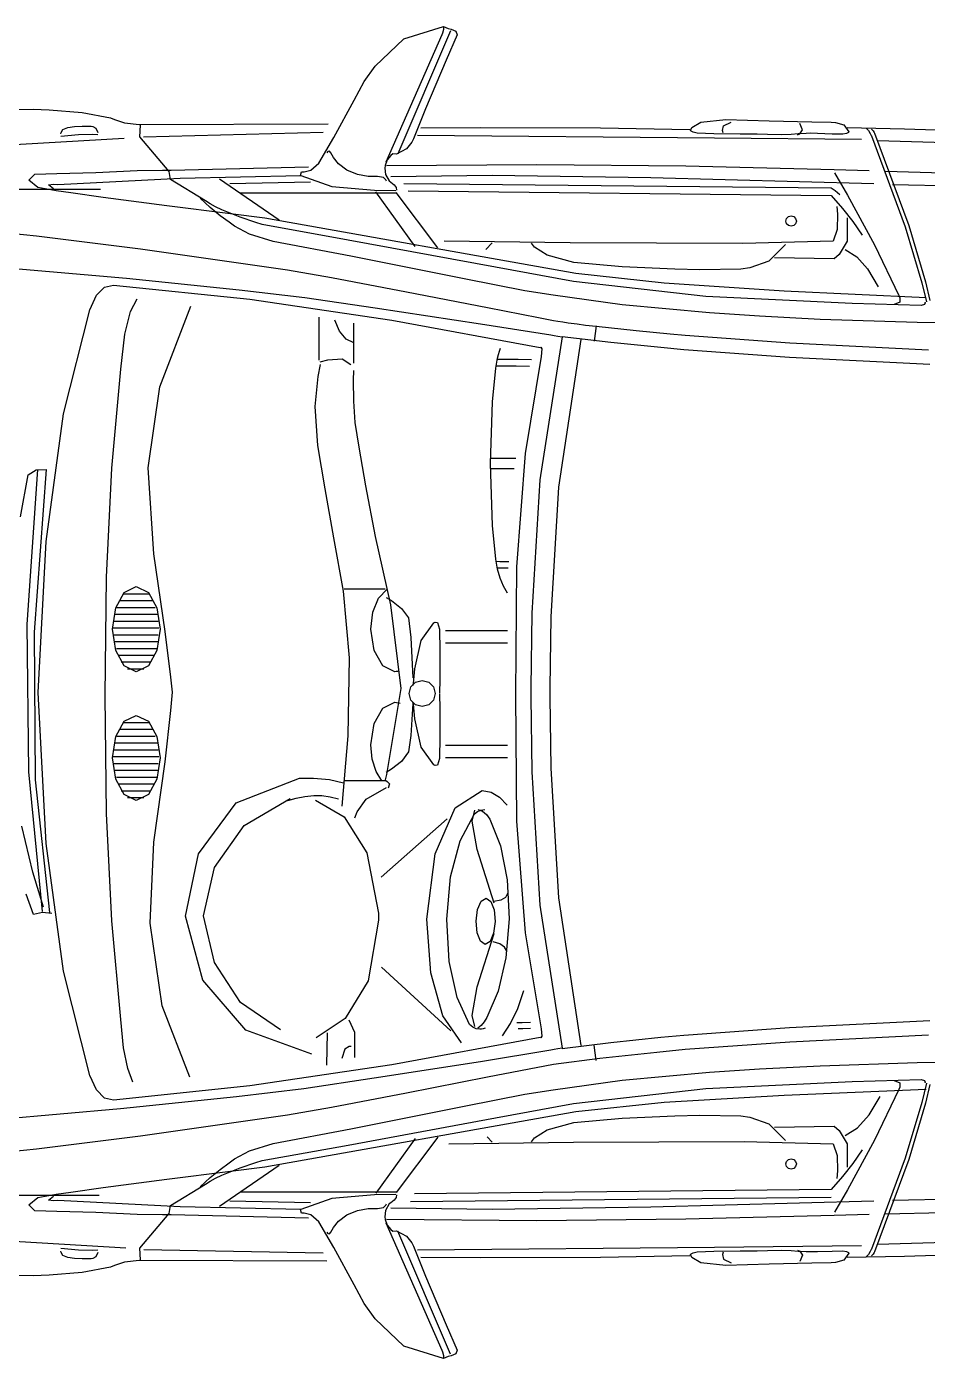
# Model space of a CAD drawing. Extents: x -577 to 2995, y -976 to 954.
# Drawn here: x 220 to 1526, y -976 to 954 of the extents above; entities that cross this region are included whole.
import ezdxf

# ---------------------------------------------------------------- set-up
doc = ezdxf.new("R2010")
doc.units = 0
doc.header["$LTSCALE"] = 5
doc.header["$MEASUREMENT"] = 0
doc.layers.add('000_FREI-LASSEN', color=7, linetype='CONTINUOUS')
doc.layers.add('001_HILFSLINIEN', color=7, linetype='CONTINUOUS')

# ---------------------------------------------------------------- blocks, each defined once
blk = doc.blocks.new('MB_A-KLASSE_G_1')
at = {"layer": '001_HILFSLINIEN', "color": 7, "linetype": 'Continuous'}
for p, q in [((834.9, 948), (758.5, 769.8)), ((767, 936.4), (824.4, 954.2)), ((824.6, 950), (823.1, 944.7)), ((824.4, 954.2), (831.4, 951.3)), ((824.4, 954.2), (824.6, 950)), ((831.4, 951.3), (835.5, 950.4)), ((835.5, 950.4), (842.4, 947.6)), ((842.4, 947.6), (844.4, 942.4)), ((725.5, 896.8), (767, 936.4)), ((822.1, 942.1), (741.2, 757.6)), ((823.1, 944.7), (822.1, 942.1)), ((844.4, 942.4), (828.6, 905.5)), ((709.6, 874.8), (725.5, 896.8)), ((828.6, 905.5), (798.7, 835.1)), ((695, 847.4), (709.6, 874.8)), ((-5.1, 833.4), (229.8, 834.4)), ((229.8, 834.4), (252.9, 833.5)), ((252.9, 833.5), (301, 829.9)), ((665.7, 793.6), (695, 847.4)), ((798.7, 835.1), (781, 791.4)), ((301, 829.9), (342, 822.1)), ((342, 822.1), (347.6, 819.4)), ((347.6, 819.4), (362.3, 814.6)), ((362.3, 814.6), (383.4, 812.3)), ((383.4, 812.3), (657.5, 813.4)), ((384.3, 794.2), (385.3, 811.1)), ((1184.3, 808.1), (1197.4, 815.9)), ((1197.4, 815.9), (1233.8, 819.3)), ((1230.3, 810.2), (1241.3, 815.5)), ((1233.8, 819.3), (1296.4, 817.8)), ((1296.4, 817.8), (1358.4, 816.2)), ((1344.7, 804.4), (1341.1, 813.6)), ((1358.4, 816.2), (1386.4, 815.5)), ((1386.4, 815.5), (1392.7, 815)), ((1392.7, 815), (1404.7, 811.6)), ((1404.7, 811.6), (1412.2, 801.6)), ((95.4, 777), (361.8, 792.4)), ((270, 798.6), (270.4, 800.8)), ((295.7, 797.5), (270, 795)), ((270.4, 800.8), (273, 805.1)), ((273, 805.1), (280.1, 808.1)), ((280.1, 808.1), (290, 809.3)), ((290, 809.3), (300.7, 810.1)), ((315.5, 797.6), (295.7, 797.5)), ((300.7, 810.1), (313.8, 809.9)), ((313.8, 809.9), (316.2, 809.5)), ((323.4, 797.2), (315.5, 797.6)), ((316.2, 809.5), (320.7, 807.2)), ((320.7, 807.2), (323.4, 800.8)), ((426.9, 744.2), (384.3, 794.2)), ((390, 794.4), (650.1, 801.2)), ((643.7, 756.2), (665.7, 793.6)), ((787, 796.8), (1217.2, 792.9)), ((791.8, 807.6), (878.6, 807.8)), ((878.6, 807.8), (1052.1, 807.5)), ((1052.1, 807.5), (1181.8, 805.1)), ((1182.6, 803.8), (1184.3, 808.1)), ((1183.7, 802.4), (1182.6, 803.8)), ((1186.4, 801.3), (1183.7, 802.4)), ((1192.2, 799.9), (1186.4, 801.3)), ((1216.4, 798.8), (1192.2, 799.9)), ((1254.7, 798.5), (1216.4, 798.8)), ((1217.2, 792.9), (1430.6, 790.8)), ((1228.8, 803.4), (1230.3, 810.2)), ((1229.8, 800.1), (1228.8, 803.4)), ((1279.2, 798.2), (1254.7, 798.5)), ((1294.4, 797.6), (1279.2, 798.2)), ((1315, 797.2), (1294.4, 797.6)), ((1328.7, 797.8), (1315, 797.2)), ((1338.4, 798.8), (1328.7, 797.8)), ((1337.6, 797.1), (1340.8, 798.9)), ((1350.1, 799.3), (1338.4, 798.8)), ((1340.8, 798.9), (1344.7, 804.4)), ((1355.8, 799.5), (1350.1, 799.3)), ((1366.6, 799.2), (1355.8, 799.5)), ((1388, 798.5), (1366.6, 799.2)), ((1403.4, 798.2), (1388, 798.5)), ((1408.8, 799.1), (1403.4, 798.2)), ((1411.5, 800.8), (1408.8, 799.1)), ((1409.5, 807.7), (1492.7, 805.9)), ((1412.2, 801.6), (1411.5, 800.8)), ((1437, 806.8), (1440.5, 803.5)), ((1440.5, 803.5), (1443, 799.2)), ((1443, 799.2), (1444, 797.1)), ((1444, 797.1), (1444.2, 796.8)), ((1444.2, 796.8), (1444.5, 796.5)), ((1444.5, 796.5), (1444.7, 796.1)), ((1444.7, 796.1), (1493.6, 664)), ((1444.8, 805.5), (1447.3, 803.1)), ((1447.3, 803.1), (1448.7, 800.9)), ((1448.7, 800.9), (1449.2, 799.9)), ((1449.2, 799.9), (1498.8, 665.7)), ((1492.7, 805.9), (1711.3, 799.3)), ((657, 773.3), (655.3, 771)), ((659.3, 773.6), (657, 773.3)), ((661.4, 771), (659.3, 773.6)), ((770.8, 776.8), (756.5, 769.2)), ((778.6, 786.6), (770.8, 776.8)), ((781, 791.4), (778.6, 786.6)), ((1453.4, 789.3), (1620.4, 783.8)), ((632.3, 746.3), (643.7, 756.2)), ((665, 764.5), (661.4, 771)), ((672.5, 755.2), (665, 764.5)), ((684.6, 746), (672.5, 755.2)), ((742.9, 761), (739.9, 752.8)), ((742.1, 752.8), (959.7, 754.5)), ((748.3, 767.2), (742.9, 761)), ((751.3, 769.6), (748.3, 767.2)), ((756.5, 769.2), (751.3, 769.6)), ((959.7, 754.5), (1175.9, 752.6)), ((223.4, 731.6), (232.5, 740.3)), ((232.5, 740.3), (264, 741.4)), ((264, 741.4), (320.8, 742.8)), ((265.7, 725.5), (443, 734.5)), ((320.8, 742.8), (380.4, 745.4)), ((380.4, 745.4), (417.2, 746.1)), ((417.2, 746.1), (429.8, 746.1)), ((428.8, 732.7), (426.9, 744.2)), ((429.8, 746.1), (629.1, 750.8)), ((443, 734.5), (617.7, 738.2)), ((499.8, 733.6), (586.5, 674.2)), ((617.5, 738.4), (618.6, 743.6)), ((617.7, 738.2), (662.9, 722.6)), ((618.6, 743.6), (622.7, 743.6)), ((622.7, 743.6), (632.3, 746.3)), ((699.8, 739.8), (684.6, 746)), ((715.2, 737.1), (699.8, 739.8)), ((728.7, 736.9), (715.2, 737.1)), ((737.4, 735.5), (728.7, 736.9)), ((741.1, 732), (737.4, 735.5)), ((739.9, 752.8), (739.6, 748.8)), ((739.6, 748.8), (740.6, 739.8)), ((740.6, 739.8), (746, 730.4)), ((895.1, 738.3), (748.4, 736.6)), ((1125, 735), (895.1, 738.3)), ((1448.1, 726.3), (1125, 735)), ((1175.9, 752.6), (1390.8, 747)), ((1390.8, 747), (1441.6, 745.5)), ((1391.5, 742.2), (1410.1, 709.8)), ((1465.3, 744.8), (1548.6, 742.4)), ((327.4, 717.9), (-311.2, 717.9)), ((236.8, 720.9), (223.4, 731.6)), ((263, 716), (236.8, 720.9)), ((251.9, 724.7), (259.5, 725.8)), ((259.3, 719.1), (251.9, 724.7)), ((259.5, 725.8), (265.7, 725.5)), ((284.5, 713.3), (263, 716)), ((479.7, 701.6), (428.8, 732.7)), ((631.9, 728.9), (514.8, 726.1)), ((662.9, 722.6), (724.5, 717.2)), ((724.5, 717.2), (755.4, 716.6)), ((783.5, 635.6), (726.3, 714.7)), ((741.8, 730), (741.1, 732)), ((746, 730.4), (748.4, 728.6)), ((748.4, 728.6), (753.1, 724.7)), ((753.1, 724.7), (756.1, 720.9)), ((756.1, 720.9), (756.5, 717)), ((767.3, 727), (1386.6, 720.3)), ((773.3, 715.9), (1386.6, 709.5)), ((1386.6, 720.3), (1388.1, 719.5)), ((1388.1, 719.5), (1392.4, 716.6)), ((1392.4, 716.6), (1399, 711)), ((1475.5, 725.4), (1697.1, 720.9)), ((331.5, 706.6), (284.5, 713.3)), ((423.4, 694.6), (331.5, 706.6)), ((486.5, 692.1), (471.8, 705.6)), ((486.3, 697.3), (479.7, 701.6)), ((494.2, 693), (486.3, 697.3)), ((530.4, 713), (755.9, 713)), ((816.5, 633.6), (755.8, 713.9)), ((1386.6, 709.5), (1402.8, 690.7)), ((1410.1, 709.8), (1449.4, 637.8)), ((516, 682.7), (423.4, 694.6)), ((500.7, 680.1), (486.5, 692.1)), ((503.2, 688.7), (494.2, 693)), ((514, 670.5), (500.7, 680.1)), ((529.9, 678), (503.2, 688.7)), ((565.7, 676.3), (516, 682.7)), ((552.4, 670.3), (529.9, 678)), ((1016.3, 596.5), (565.7, 676.3)), ((1320.8, 672.3), (1321.8, 676.2)), ((1321.8, 676.2), (1324.6, 678.9)), ((1324.6, 678.9), (1328.4, 679.9)), ((1328.4, 679.9), (1332.2, 678.9)), ((1332.2, 678.9), (1334.9, 676.2)), ((1334.9, 676.2), (1336, 672.3)), ((1394.7, 693.3), (1395.4, 682.2)), ((1395.4, 682.2), (1395, 659.9)), ((1402.8, 690.7), (1417.7, 671.5)), ((1409.6, 677.1), (1409.5, 643.1)), ((234.5, 650.5), (121.7, 661.6)), ((521.6, 664.9), (514, 670.5)), ((543.4, 653.1), (521.6, 664.9)), ((561.8, 667.3), (552.4, 670.3)), ((686.3, 644.8), (561.8, 667.3)), ((1321.8, 668.5), (1320.8, 672.3)), ((1324.6, 665.8), (1321.8, 668.5)), ((1328.4, 664.8), (1324.6, 665.8)), ((1332.2, 665.8), (1328.4, 664.8)), ((1334.9, 668.5), (1332.2, 665.8)), ((1336, 672.3), (1334.9, 668.5)), ((1395, 659.9), (1389.3, 643.3)), ((1417.7, 671.5), (1431.6, 652.1)), ((1493.6, 664), (1517.9, 583)), ((1498.8, 665.7), (1523.2, 584.4)), ((385.3, 631.4), (234.5, 650.5)), ((577.9, 642.9), (543.4, 653.1)), ((690.3, 621.2), (577.9, 642.9)), ((899.9, 605.5), (686.3, 644.8)), ((1008, 641), (825.5, 643.1)), ((895.1, 640.9), (885.9, 631.2)), ((956.6, 634.7), (952.2, 640.1)), ((1258.4, 639.7), (1008, 641)), ((1389.3, 643.3), (1258.4, 639.7)), ((1320.2, 638.5), (1296.2, 614.2)), ((1409.5, 643.1), (1398, 623.7)), ((1449.4, 637.8), (1484.7, 564.3)), ((585, 603.2), (385.3, 631.4)), ((856.9, 588.3), (690.3, 621.2)), ((974.7, 623), (956.6, 634.7)), ((1013.4, 612.2), (974.7, 623)), ((1390.7, 617.6), (1304.2, 619)), ((1398, 623.7), (1390.7, 617.6)), ((1406.9, 631.1), (1423.8, 620.5)), ((1423.8, 620.5), (1439.2, 602.9)), ((192, 604.7), (364.9, 589.5)), ((598.4, 601.2), (585, 603.2)), ((662.4, 589.8), (598.4, 601.2)), ((1013.1, 584.5), (899.9, 605.5)), ((1083.6, 605.8), (1013.4, 612.2)), ((1160, 602.4), (1083.6, 605.8)), ((1195.9, 601.4), (1160, 602.4)), ((1255.5, 602.8), (1195.9, 601.4)), ((1268.6, 604.5), (1255.5, 602.8)), ((1296.2, 614.2), (1268.6, 604.5)), ((1439.2, 602.9), (1454.5, 577.2)), ((333.1, 576.7), (346.4, 579.5)), ((346.4, 579.5), (543.8, 559)), ((364.9, 589.5), (528.3, 572.6)), ((770.9, 569.1), (662.4, 589.8)), ((942.5, 571.2), (856.9, 588.3)), ((1204.7, 562.8), (1013.1, 584.5)), ((1144.4, 582.1), (1016.3, 596.5)), ((1318.1, 570.6), (1144.4, 582.1)), ((1517.9, 583), (1524.6, 555.1)), ((1523.2, 584.4), (1529.6, 557)), ((312.1, 543.8), (321.7, 564.8)), ((321.7, 564.8), (333.1, 576.7)), ((370.8, 541), (380.5, 559.8)), ((528.3, 572.6), (623.8, 561.4)), ((623.8, 561.4), (725.5, 546.4)), ((888.3, 546.3), (770.9, 569.1)), ((983.4, 564.7), (942.5, 571.2)), ((1083.6, 551), (983.4, 564.7)), ((1416.9, 552.6), (1204.7, 562.8)), ((1524, 561.2), (1318.1, 570.6)), ((1484.7, 564.3), (1486.1, 561)), ((1486.1, 561), (1486, 554.8)), ((273.6, 392.8), (312.1, 543.8)), ((362.5, 508.2), (370.8, 541)), ((413.5, 432), (458.4, 549)), ((543.8, 559), (749.8, 528.7)), ((725.5, 546.4), (878.4, 523.5)), ((962.5, 531.9), (888.3, 546.3)), ((1210.2, 539.3), (1083.6, 551)), ((1517.1, 550.1), (1416.9, 552.6)), ((1486, 554.8), (1477.8, 551.4)), ((1521.9, 551.4), (1517.1, 550.1)), ((1522.5, 553.8), (1521.9, 551.4)), ((1522.1, 555.1), (1522.5, 553.8)), ((643.8, 532.8), (643.8, 470.5)), ((673.9, 512.6), (667.1, 528.9)), ((694.2, 524.3), (694.2, 466.3)), ((749.8, 528.7), (964.5, 488.8)), ((878.4, 523.5), (980.1, 507.4)), ((984, 527.8), (962.5, 531.9)), ((990.1, 526.7), (984, 527.8)), ((997.3, 525.6), (990.1, 526.7)), ((1005.5, 524.4), (997.3, 525.6)), ((1018.1, 522.7), (1005.5, 524.4)), ((1030.5, 521.1), (1018.1, 522.7)), ((1282.5, 534.6), (1210.2, 539.3)), ((1370.3, 529.8), (1282.5, 534.6)), ((1510.9, 525.2), (1370.3, 529.8)), ((1741.6, 520.9), (1510.9, 525.2)), ((356.9, 457.8), (362.5, 508.2)), ((683.3, 501.1), (673.9, 512.6)), ((996.8, 504.4), (964.1, 297.2)), ((980.1, 507.4), (985, 506.5)), ((985, 506.5), (990.5, 505.4)), ((990.5, 505.4), (996.8, 504.4)), ((1067.1, 496.2), (996.8, 504.7)), ((1045.9, 519.3), (1030.5, 521.1)), ((1045.7, 520.4), (1042.9, 498.4)), ((1103.8, 513.2), (1045.9, 519.3)), ((1153.3, 508.2), (1103.8, 513.2)), ((1174.8, 506.2), (1153.3, 508.2)), ((1326.4, 495.4), (1174.8, 506.2)), ((694.5, 495.6), (683.3, 501.1)), ((904.2, 478.7), (905.7, 483.5)), ((905.7, 483.5), (907.3, 488.1)), ((964.5, 488.8), (965.5, 489.3)), ((965.5, 489.3), (966.9, 487.1)), ((966.9, 487.1), (965.9, 476.1)), ((991.9, 286.5), (1023.9, 500.5)), ((1139.5, 488.8), (1067.1, 496.2)), ((1172.8, 485.5), (1139.5, 488.8)), ((1326.2, 474.7), (1172.8, 485.5)), ((1527.7, 485.1), (1326.4, 495.4)), ((645.9, 464.2), (642.5, 447)), ((645.9, 468.4), (656.9, 471)), ((656.9, 471), (677.7, 472.7)), ((677.7, 472.7), (690.1, 464.2)), ((900.2, 459), (902.8, 473.7)), ((915.8, 471.8), (902.4, 471.6)), ((902.8, 473.7), (904.2, 478.7)), ((932.6, 471.7), (915.8, 471.8)), ((952.3, 471.2), (932.6, 471.7)), ((965.9, 476.1), (942.8, 335.4)), ((1529.4, 464.3), (1326.2, 474.7)), ((343.7, 313.9), (356.9, 457.8)), ((642.5, 447), (638.2, 403.6)), ((694.2, 455.9), (693.8, 441.9)), ((895.4, 410.4), (900.2, 459)), ((900.7, 462.3), (913.6, 462.5)), ((913.6, 462.5), (930, 462.4)), ((930, 462.4), (949.2, 461.9)), ((396.4, 314.4), (413.5, 432)), ((693.8, 441.9), (693.9, 411.2)), ((693.9, 411.2), (696.3, 380.5)), ((892.8, 320.7), (895.4, 410.4)), ((248.6, 207.9), (273.6, 392.8)), ((638.2, 403.6), (641.8, 347.2)), ((696.3, 380.5), (702, 344.6)), ((641.8, 347.2), (652.8, 284)), ((702, 344.6), (711.4, 288.6)), ((942.8, 335.4), (930.4, 171)), ((221.2, 87.6), (236.4, 312.1)), ((222.8, 304.7), (234.4, 311.5)), ((231.8, 76.4), (249.4, 312.1)), ((234.4, 311.5), (249, 312.4)), ((336.1, 156.1), (343.7, 313.9)), ((404.7, 189.9), (396.4, 314.4)), ((929.5, 328.1), (892.8, 328.1)), ((895.4, 231), (892.8, 320.7)), ((927.1, 313.3), (892.8, 313.3)), ((211.4, 243.7), (222.8, 304.7)), ((222.8, 304.7), (222.6, 304.7)), ((964.1, 297.2), (952.5, 104.1)), ((652.8, 284), (665.2, 213.1)), ((711.4, 288.6), (725.5, 215.2)), ((980.4, 98.6), (991.9, 286.5)), ((665.2, 213.1), (679.2, 136)), ((725.5, 215.2), (747.8, 116.2)), ((900.2, 182.4), (895.4, 231)), ((237.3, -11), (248.6, 207.9)), ((421, 77.5), (404.7, 189.9)), ((902.8, 167.7), (900.2, 182.4)), ((900.7, 179.1), (906.2, 179)), ((906.2, 179), (912.4, 178.9)), ((912.4, 178.9), (919.4, 178.9)), ((334.1, -15.7), (336.1, 156.1)), ((902.4, 169.8), (907.2, 169.7)), ((906.8, 154.7), (902.8, 167.7)), ((911.6, 143.1), (906.8, 154.7)), ((907.2, 169.7), (912.6, 169.6)), ((912.6, 169.6), (918.5, 169.6)), ((930.4, 171), (928.7, -14.2)), ((361.9, 133.9), (379.3, 142.4)), ((379.3, 142.4), (396.8, 133.9)), ((679.2, 136), (687.7, 39.3)), ((680.8, 139), (739.9, 139)), ((730.5, 125.7), (742.7, 138.6)), ((917.1, 132.8), (911.6, 143.1)), ((349.5, 111.8), (361.9, 133.9)), ((402.8, 121.7), (354.9, 121.7)), ((397.4, 131.6), (360.3, 131.6)), ((396.8, 133.9), (409.1, 111.8)), ((722.3, 105.6), (730.5, 125.7)), ((741.7, 126.8), (749.2, 122.1)), ((747.8, 116.2), (762.8, -5.2)), ((749.2, 122.1), (763.8, 110.8)), ((344.8, 80.7), (349.5, 111.8)), ((410.1, 101.9), (348.5, 101.9)), ((406.5, 111.8), (351.3, 111.8)), ((409.1, 111.8), (413.9, 80.7)), ((719.3, 80.7), (722.3, 105.6)), ((763.8, 110.8), (773.7, 97.1)), ((773.7, 97.1), (777, 68.5)), ((952.5, 104.1), (951.2, -4.3)), ((979.2, -4.3), (980.4, 98.6)), ((223.6, -125.9), (221.2, 87.6)), ((349.5, 49.6), (344.8, 80.7)), ((411.9, 82.1), (345.8, 82.1)), ((411, 92), (346.7, 92)), ((413.9, 80.7), (409.1, 49.6)), ((429.4, 11), (421, 77.5)), ((724.1, 49.6), (719.3, 80.7)), ((792.1, 64.3), (810.6, 89.9)), ((810.6, 89.9), (812.3, 91.1)), ((812.3, 91.1), (815.8, 90.4)), ((815.8, 90.4), (818.8, 80.9)), ((818.8, 80.9), (819.5, 49.5)), ((827.5, 78.9), (917.2, 78.9)), ((233.3, -137.6), (231.8, 76.4)), ((411, 72.2), (346.7, 72.2)), ((410.1, 62.3), (348.5, 62.3)), ((777, 68.5), (779.2, 29.6)), ((783.2, 23.4), (792.1, 64.3)), ((827.5, 61), (917.2, 61)), ((361.9, 27.5), (349.5, 49.6)), ((409.2, 52.4), (350.4, 52.4)), ((404.7, 42.5), (354, 42.5)), ((409.1, 49.6), (396.8, 27.5)), ((687.7, 39.3), (685.7, -73.7)), ((736.5, 27.5), (724.1, 49.6)), ((819.5, 49.5), (819.2, 8.2)), ((400.1, 32.7), (357.6, 32.7)), ((379.3, 19.1), (361.9, 27.5)), ((390.2, 22.8), (366.6, 22.8)), ((396.8, 27.5), (379.3, 19.1)), ((753.9, 19.1), (736.5, 27.5)), ((758.3, 19.6), (756.1, 19.2)), ((760.4, 20.1), (758.3, 19.6)), ((779.2, 29.6), (780, 10.1)), ((780.9, 2), (783.2, 23.4)), ((431.8, -10.8), (429.4, 11)), ((756.1, 19.2), (753.9, 19.1)), ((777.2, -2.9), (784, 3.9)), ((780, -0.7), (780.9, 2)), ((784, 3.9), (793.5, 6.5)), ((793.5, 6.5), (803.1, 3.9)), ((803.1, 3.9), (809.9, -2.9)), ((819.2, 8.2), (818.8, -12.4)), ((248.6, -230), (237.3, -11)), ((336.1, -186.3), (334.1, -15.7)), ((429.4, -37), (431.8, -10.8)), ((762.8, -5.2), (742.1, -129.7)), ((774.6, -12.4), (777.2, -2.9)), ((777.2, -22), (774.6, -12.4)), ((809.9, -2.9), (812.5, -12.4)), ((812.5, -12.4), (809.9, -22)), ((818.8, -13.5), (819.2, -34.1)), ((928.7, -14.2), (930.4, -197.8)), ((951.2, -4.3), (951.2, -17.8)), ((951.2, -17.8), (952.5, -126.2)), ((979.2, -17.8), (979.2, -4.3)), ((980.4, -120.8), (979.2, -17.8)), ((421, -111.4), (429.4, -37)), ((724.1, -55.8), (736.5, -33.7)), ((736.5, -33.7), (753.9, -25.3)), ((753.9, -25.3), (756.4, -25.5)), ((756.4, -25.5), (759.1, -25.9)), ((759.1, -25.9), (761.9, -26.7)), ((784, -28.7), (777.2, -22)), ((780, -27.7), (779.2, -42.7)), ((780.9, -27.9), (780, -25.2)), ((783.2, -49.3), (780.9, -27.9)), ((793.5, -31.3), (784, -28.7)), ((803.1, -28.7), (793.5, -31.3)), ((809.9, -22), (803.1, -28.7)), ((819.2, -34.1), (819.5, -75.4)), ((349.5, -74.7), (361.9, -52.6)), ((397.4, -55), (360.3, -55)), ((361.9, -52.6), (379.3, -44.2)), ((379.3, -44.2), (396.8, -52.6)), ((396.8, -52.6), (409.1, -74.7)), ((719.3, -87), (724.1, -55.8)), ((779.2, -42.7), (777, -73.2)), ((792.1, -90.2), (783.2, -49.3)), ((344.8, -105.8), (349.5, -74.7)), ((406.5, -74.7), (351.3, -74.7)), ((402.8, -64.8), (354.9, -64.8)), ((409.1, -74.7), (413.9, -105.8)), ((685.7, -73.7), (677.2, -175.9)), ((777, -73.2), (773.7, -97.3)), ((819.5, -75.4), (818.8, -106.8)), ((411, -94.5), (346.7, -94.5)), ((410.1, -84.6), (348.5, -84.6)), ((721.3, -107.7), (719.3, -87)), ((810.6, -115.8), (792.1, -90.2)), ((827.5, -87.5), (917.2, -87.5)), ((349.5, -136.9), (344.8, -105.8)), ((411.9, -104.4), (345.8, -104.4)), ((411, -114.3), (346.7, -114.3)), ((404.7, -228), (421, -111.4)), ((413.9, -105.8), (409.1, -136.9)), ((726.9, -125.4), (721.3, -107.7)), ((763.8, -111), (749.2, -122.3)), ((773.7, -97.3), (763.8, -111)), ((812.3, -117.1), (810.6, -115.8)), ((818.8, -106.8), (815.8, -116.3)), ((827.5, -105.4), (917.2, -105.4)), ((243.3, -328.3), (223.6, -125.9)), ((410.1, -124.2), (348.5, -124.2)), ((409.2, -134.1), (350.4, -134.1)), ((735.3, -138.9), (726.9, -125.4)), ((742.1, -129.7), (739.9, -137.8)), ((749.2, -122.3), (741.7, -127)), ((815.8, -116.3), (812.3, -117.1)), ((952.5, -126.2), (964.1, -319.3)), ((991.9, -308.6), (980.4, -120.8)), ((254, -329.9), (233.3, -137.6)), ((361.9, -159), (349.5, -136.9)), ((404.7, -144), (354, -144)), ((400.1, -153.9), (357.6, -153.9)), ((409.1, -136.9), (396.8, -159)), ((524, -171.1), (616.1, -135.2)), ((616.1, -135.2), (636, -135.2)), ((636, -135.2), (659.2, -137)), ((659.2, -137), (679.7, -142.1)), ((681.7, -138.7), (740.8, -138.7)), ((712.5, -165.7), (742.1, -148.8)), ((740.8, -138.7), (743.1, -139.9)), ((743.1, -139.9), (746.2, -143.5)), ((746.2, -143.5), (744.4, -149.5)), ((841.3, -178.2), (880.7, -152.9)), ((880.7, -152.9), (893.8, -155.4)), ((379.3, -167.4), (361.9, -159)), ((390.2, -163.8), (366.6, -163.8)), ((396.8, -159), (379.3, -167.4)), ((469.4, -244.8), (524, -171.1)), ((535.7, -203.9), (602.1, -164.7)), ((599.1, -167.8), (611.1, -164.4)), ((611.1, -164.4), (623.6, -161.9)), ((623.6, -161.9), (636.5, -160.2)), ((636.5, -160.2), (648.3, -160.5)), ((639.1, -166.9), (680.5, -191.4)), ((648.3, -160.5), (660.4, -162.1)), ((660.4, -162.1), (672.6, -165.1)), ((699.3, -184), (712.5, -165.7)), ((893.8, -155.4), (905.9, -162.8)), ((905.9, -162.8), (916.9, -174.5)), ((343.7, -342.2), (336.1, -186.3)), ((680.5, -191.4), (713.6, -243.5)), ((696.3, -192.6), (699.3, -184)), ((812.5, -245), (841.3, -178.2)), ((848.8, -225.9), (869.4, -187.1)), ((866.3, -197.6), (870.1, -181.6)), ((869.4, -187.1), (873.7, -183.6)), ((873.7, -183.6), (878.6, -181.4)), ((874.1, -180.8), (880.9, -183.1)), ((878.6, -181.4), (884.5, -180.8)), ((880.9, -183.1), (886.9, -188.1)), ((886.9, -188.1), (891.6, -194.9)), ((229.4, -271.3), (213.4, -204.8)), ((492.7, -264.7), (535.7, -203.9)), ((734.1, -278.6), (829.9, -194.3)), ((873.5, -238.8), (866.3, -197.6)), ((891.6, -194.9), (907.1, -233.5)), ((930.4, -197.8), (942.8, -359.3)), ((273.6, -415), (248.6, -230)), ((399.4, -345.4), (404.7, -228)), ((834.9, -278.1), (848.8, -225.9)), ((450.6, -335.4), (469.4, -244.8)), ((713.6, -243.5), (730.5, -330.8)), ((800.3, -339.4), (812.5, -245)), ((898.1, -316.2), (873.5, -238.8)), ((907.1, -233.5), (916.8, -282.7)), ((476.8, -334.9), (492.7, -264.7)), ((244.8, -322.2), (229.4, -271.3)), ((829.3, -339.8), (834.9, -278.1)), ((916.8, -282.7), (919.7, -339.3)), ((230.2, -332.9), (219.6, -303.3)), ((914.3, -308.2), (907.5, -312)), ((917.5, -302.3), (914.3, -308.2)), ((1023.9, -522.6), (991.9, -308.6)), ((871.8, -342.6), (874, -325.7)), ((874, -325.7), (879.1, -313.7)), ((879.1, -313.7), (886.2, -309.3)), ((886.2, -309.3), (893, -313.9)), ((893, -313.9), (897.8, -326.1)), ((907.5, -312), (897.6, -314)), ((897.8, -326.1), (899.4, -343)), ((964.1, -319.3), (996.8, -526.5)), ((243.3, -329.9), (230.2, -332.9)), ((257, -331.4), (243.3, -329.9)), ((356.9, -485), (343.7, -342.2)), ((417, -465.2), (399.4, -345.4)), ((476, -427.9), (450.6, -335.4)), ((492.6, -402.5), (476.8, -334.9)), ((730.5, -341), (715.3, -428.9)), ((730.5, -330.8), (730.5, -341)), ((806, -417.5), (800.3, -339.4)), ((832.8, -401.1), (829.3, -339.8)), ((873.4, -359.6), (871.8, -342.6)), ((899.4, -343), (897.2, -359.9)), ((919.7, -339.3), (915, -395.7)), ((878.2, -371.7), (873.4, -359.6)), ((873.5, -437.9), (898.1, -360.5)), ((897.2, -359.9), (892.1, -371.9)), ((942.8, -359.3), (965.9, -498.5)), ((885, -376.3), (878.2, -371.7)), ((892.1, -371.9), (885, -376.3)), ((906.2, -375.4), (896.8, -372.7)), ((912.9, -380), (906.2, -375.4)), ((916.2, -386.2), (912.9, -380)), ((530.3, -460.4), (492.6, -402.5)), ((844.2, -453.2), (832.8, -401.1)), ((915, -395.7), (903.8, -444.2)), ((312.1, -566.1), (273.6, -415)), ((835.2, -501.4), (734.9, -409.3)), ((823.8, -479.9), (806, -417.5)), ((538.2, -500.5), (476, -427.9)), ((715.3, -428.9), (682.1, -483.8)), ((866.3, -479.1), (873.5, -437.9)), ((932.1, -469), (940.9, -443)), ((588.3, -500.2), (530.3, -460.4)), ((862.2, -492.2), (844.2, -453.2)), ((903.8, -444.2), (887.4, -482)), ((456.8, -568.6), (417, -465.2)), ((850.7, -519), (823.8, -479.9)), ((870.1, -495.1), (866.3, -479.1)), ((887.4, -482), (883.6, -488.6)), ((921.7, -491), (932.1, -469)), ((361, -526.1), (356.9, -485)), ((633.8, -535.4), (538.2, -500.5)), ((682.1, -483.8), (639.9, -511.4)), ((687.2, -485.7), (695.8, -503.2)), ((867.2, -496.1), (862.2, -492.2)), ((872.1, -498.4), (867.2, -496.1)), ((877.1, -499.3), (872.1, -498.4)), ((879.1, -493.9), (874.1, -497.4)), ((879.7, -499.1), (877.1, -499.3)), ((883.6, -488.6), (879.1, -493.9)), ((882.3, -498.4), (879.7, -499.1)), ((885.2, -497.4), (882.3, -498.4)), ((909.9, -508.5), (921.7, -491)), ((930.9, -489.2), (936.4, -489.4)), ((937.8, -498.6), (932.7, -498.5)), ((936.4, -489.4), (938.7, -489.2)), ((939.5, -498.5), (937.8, -498.6)), ((938.7, -489.2), (950.7, -488.7)), ((950.8, -498.1), (939.5, -498.5)), ((965.9, -498.5), (966.9, -509.4)), ((1172.8, -507.7), (1326.2, -496.8)), ((1326.2, -496.8), (1529.4, -486.4)), ((656.1, -504.4), (654.9, -551.4)), ((695.8, -503.2), (695.8, -540.2)), ((964.5, -511.1), (749.8, -551)), ((965.5, -511.7), (964.5, -511.1)), ((966.9, -509.4), (965.5, -511.7)), ((996.8, -526.9), (1067.1, -518.4)), ((1067.1, -518.4), (1139.5, -510.9)), ((1139.5, -510.9), (1172.8, -507.7)), ((1174.8, -528.3), (1326.4, -517.6)), ((1326.4, -517.6), (1527.7, -507.3)), ((367, -555.9), (361, -526.1)), ((681.8, -528.2), (677.1, -541.5)), ((687.9, -524.3), (681.8, -528.2)), ((690.9, -524.2), (687.9, -524.3)), ((980.1, -529.5), (878, -546.2)), ((985, -528.6), (980.1, -529.5)), ((990.5, -527.5), (985, -528.6)), ((996.8, -526.5), (990.5, -527.5)), ((1045.7, -544.5), (1042.9, -522.5)), ((1051.2, -541), (1133.7, -532.3)), ((1133.7, -532.3), (1174.8, -528.3)), ((374.1, -576.1), (367, -555.9)), ((749.8, -551), (543.8, -581.3)), ((878, -546.2), (724.3, -570.2)), ((888.3, -568.4), (984, -549.9)), ((984, -549.9), (1051.2, -541)), ((1210.2, -561.5), (1282.5, -556.7)), ((1282.5, -556.7), (1370.3, -552)), ((1370.3, -552), (1510.9, -547.4)), ((1510.9, -547.4), (1741.6, -543.1)), ((321.7, -587.1), (312.1, -566.1)), ((724.3, -570.2), (622.2, -585.7)), ((770.9, -591.2), (888.3, -568.4)), ((983.4, -586.8), (1083.6, -573.2)), ((1083.6, -573.2), (1210.2, -561.5)), ((1204.7, -584.9), (1416.9, -574.8)), ((1416.9, -574.8), (1517.1, -572.2)), ((1477.8, -573.5), (1486, -576.9)), ((1486, -576.9), (1486.1, -583.1)), ((1517.1, -572.2), (1521.9, -573.5)), ((1524.6, -577.2), (1517.9, -605.2)), ((1521.9, -573.5), (1522.5, -576)), ((1522.5, -576), (1522.1, -577.2)), ((333.1, -599), (321.7, -587.1)), ((543.8, -581.3), (346.4, -601.8)), ((524.4, -597.2), (356.5, -614.7)), ((622.2, -585.7), (524.4, -597.2)), ((662.4, -612), (770.9, -591.2)), ((856.9, -610.4), (942.5, -593.4)), ((942.5, -593.4), (983.4, -586.8)), ((1013.1, -606.6), (1204.7, -584.9)), ((1144.4, -605), (1318.2, -594.8)), ((1318.2, -594.8), (1524.2, -586.2)), ((1441.5, -623.2), (1457.5, -596.8)), ((1484.7, -586.5), (1449.4, -660)), ((1486.1, -583.1), (1484.7, -586.5)), ((1529.6, -579.1), (1523.2, -606.5)), ((356.5, -614.7), (181.3, -630.2)), ((346.4, -601.8), (333.1, -599)), ((598.4, -623.4), (662.4, -612)), ((690.3, -643.4), (856.9, -610.4)), ((899.9, -627.6), (1013.1, -606.6)), ((1016.3, -618.6), (1144.4, -605)), ((1517.9, -605.2), (1493.6, -686.1)), ((1523.2, -606.5), (1498.8, -687.9)), ((385.3, -653.5), (585, -625.3)), ((565.7, -698.5), (1016.3, -618.6)), ((585, -625.3), (598.4, -623.4)), ((686.3, -667), (899.9, -627.6)), ((974.7, -645.2), (1013.4, -634.3)), ((1013.4, -634.3), (1083.6, -627.9)), ((1083.6, -627.9), (1160, -624.5)), ((1160, -624.5), (1195.9, -623.5)), ((1195.9, -623.5), (1255.5, -624.9)), ((1255.5, -624.9), (1268.6, -626.6)), ((1268.6, -626.6), (1296.2, -636.3)), ((1296.2, -636.3), (1320.2, -660.6)), ((1424.6, -642), (1441.5, -623.2)), ((234.5, -672.6), (385.3, -653.5)), ((577.9, -665), (690.3, -643.4)), ((816.5, -655.7), (755.8, -736)), ((895.1, -663), (887.9, -655)), ((956.6, -656.8), (974.7, -645.2)), ((1304.2, -641.1), (1390.7, -639.7)), ((1390.7, -639.7), (1398, -645.9)), ((1398, -645.9), (1409.5, -665.2)), ((1406.9, -653.3), (1424.6, -642)), ((121.7, -683.7), (234.5, -672.6)), ((521.6, -687), (543.4, -675.2)), ((543.4, -675.2), (577.9, -665)), ((561.8, -689.5), (686.3, -667)), ((783.5, -657.7), (726.3, -736.8)), ((832.2, -665.2), (1013, -663.1)), ((952.2, -662.3), (956.6, -656.8)), ((1013, -663.1), (1260.2, -661.8)), ((1260.2, -661.8), (1389.3, -665.4)), ((1389.3, -665.4), (1395, -682)), ((1409.5, -665.2), (1409.6, -699.2)), ((1449.4, -660), (1410.1, -731.9)), ((1431.6, -674.2), (1417.7, -693.7)), ((500.7, -702.3), (514, -692.6)), ((514, -692.6), (521.6, -687)), ((529.9, -700.2), (552.4, -692.4)), ((552.4, -692.4), (561.8, -689.5)), ((1320.8, -694.5), (1321.8, -690.7)), ((1321.8, -698.3), (1320.8, -694.5)), ((1321.8, -690.7), (1324.6, -687.9)), ((1324.6, -687.9), (1328.4, -686.9)), ((1328.4, -686.9), (1332.2, -687.9)), ((1332.2, -687.9), (1334.9, -690.7)), ((1334.9, -690.7), (1336, -694.5)), ((1336, -694.5), (1334.9, -698.3)), ((1395, -682), (1395.4, -704.3)), ((1417.7, -693.7), (1402.8, -712.8)), ((1493.6, -686.1), (1444.7, -818.2)), ((1498.8, -687.9), (1449.2, -822)), ((423.4, -716.7), (516, -704.8)), ((471.8, -727.7), (486.5, -714.2)), ((486.5, -714.2), (500.7, -702.3)), ((494.2, -715.1), (503.2, -710.9)), ((499.8, -755.7), (586.5, -696.4)), ((503.2, -710.9), (529.9, -700.2)), ((516, -704.8), (565.7, -698.5)), ((1324.6, -701), (1321.8, -698.3)), ((1328.4, -702.1), (1324.6, -701)), ((1332.2, -701), (1328.4, -702.1)), ((1334.9, -698.3), (1332.2, -701)), ((1402.8, -712.8), (1386.6, -731.7)), ((1395.4, -704.3), (1394.7, -715.5)), ((284.5, -735.4), (331.5, -728.8)), ((331.5, -728.8), (423.4, -716.7)), ((428.8, -754.8), (479.7, -723.7)), ((479.7, -723.7), (486.3, -719.4)), ((486.3, -719.4), (494.2, -715.1)), ((1386.6, -731.7), (782.7, -738)), ((1410.1, -731.9), (1391.5, -764.4)), ((325.4, -740.4), (-315.7, -740.4)), ((223.4, -753.8), (236.8, -743)), ((236.8, -743), (263, -738.1)), ((251.9, -746.9), (259.3, -741.2)), ((259.5, -747.9), (251.9, -746.9)), ((265.7, -747.6), (259.5, -747.9)), ((263, -738.1), (284.5, -735.4)), ((443, -756.7), (265.7, -747.6)), ((631.9, -751), (514.8, -748.2)), ((530.4, -735.1), (755.9, -735.1)), ((662.9, -744.7), (617.7, -760.3)), ((724.5, -739.3), (662.9, -744.7)), ((755.4, -738.7), (724.5, -739.3)), ((746, -752.5), (740.6, -762)), ((741.1, -754.2), (741.8, -752.2)), ((748.4, -750.7), (746, -752.5)), ((753.1, -746.8), (748.4, -750.7)), ((756.1, -743), (753.1, -746.8)), ((756.5, -739.1), (756.1, -743)), ((776.7, -749.1), (1386.6, -742.5)), ((1448.1, -748.5), (1125, -757.1)), ((1697.1, -743), (1475.5, -747.6)), ((232.5, -762.4), (223.4, -753.8)), ((264, -763.6), (232.5, -762.4)), ((320.8, -764.9), (264, -763.6)), ((380.4, -767.6), (320.8, -764.9)), ((417.2, -768.3), (380.4, -767.6)), ((384.3, -816.3), (426.9, -766.3)), ((429.8, -768.2), (417.2, -768.3)), ((426.9, -766.3), (428.8, -754.8)), ((629.1, -772.9), (429.8, -768.2)), ((617.7, -760.3), (443, -756.7)), ((618.6, -765.7), (617.5, -760.5)), ((622.7, -765.7), (618.6, -765.7)), ((632.3, -768.4), (622.7, -765.7)), ((643.7, -778.4), (632.3, -768.4)), ((672.5, -777.3), (684.6, -768.1)), ((684.6, -768.1), (699.8, -762)), ((699.8, -762), (715.2, -759.2)), ((715.2, -759.2), (728.7, -759.1)), ((728.7, -759.1), (737.4, -757.7)), ((737.4, -757.7), (741.1, -754.2)), ((740.6, -762), (739.6, -770.9)), ((739.6, -770.9), (739.9, -774.9)), ((895.1, -760.4), (748.4, -758.7)), ((1125, -757.1), (895.1, -760.4)), ((1390.8, -769.1), (1175.9, -774.7)), ((1441.6, -767.6), (1390.8, -769.1)), ((1465.3, -767), (1548.6, -764.6)), ((665.7, -815.8), (643.7, -778.4)), ((661.4, -793.2), (665, -786.6)), ((665, -786.6), (672.5, -777.3)), ((739.9, -774.9), (742.9, -783.1)), ((741.2, -779.7), (822.1, -964.2)), ((959.7, -776.7), (742.1, -774.9)), ((742.9, -783.1), (748.3, -789.3)), ((748.3, -789.3), (751.3, -791.8)), ((751.3, -791.8), (756.5, -791.3)), ((756.5, -791.3), (770.8, -799)), ((1175.9, -774.7), (959.7, -776.7)), ((364.3, -816.4), (97.2, -800.5)), ((655.3, -793.2), (657, -795.5)), ((657, -795.5), (659.3, -795.8)), ((659.3, -795.8), (661.4, -793.2)), ((834.9, -970.1), (758.5, -791.9)), ((770.8, -799), (778.6, -808.7)), ((778.6, -808.7), (781, -813.6)), ((1620.4, -805.9), (1453.4, -811.4)), ((295.7, -819.6), (270, -817.2)), ((270.4, -822.9), (270, -820.8)), ((273, -827.2), (270.4, -822.9)), ((280.1, -830.3), (273, -827.2)), ((315.5, -819.7), (295.7, -819.6)), ((323.4, -819.3), (315.5, -819.7)), ((320.7, -829.3), (316.2, -831.6)), ((323.4, -822.9), (320.7, -829.3)), ((385.3, -833.3), (384.3, -816.3)), ((390.3, -818.3), (650.1, -823.4)), ((695, -869.5), (665.7, -815.8)), ((781, -813.6), (798.7, -857.2)), ((787, -818.9), (1217.2, -815)), ((791.8, -829.7), (878.6, -830)), ((878.6, -830), (1052.1, -829.6)), ((1052.1, -829.6), (1181.8, -827.3)), ((1182.6, -825.9), (1183.7, -824.6)), ((1184.3, -830.3), (1182.6, -825.9)), ((1183.7, -824.6), (1186.4, -823.4)), ((1186.4, -823.4), (1192.2, -822)), ((1192.2, -822), (1216.4, -820.9)), ((1216.4, -820.9), (1254.7, -820.6)), ((1217.2, -815), (1430.6, -812.9)), ((1229.8, -822.2), (1228.8, -825.6)), ((1228.8, -825.6), (1230.3, -832.3)), ((1254.7, -820.6), (1279.2, -820.3)), ((1279.2, -820.3), (1294.4, -819.7)), ((1294.4, -819.7), (1315, -819.3)), ((1315, -819.3), (1328.7, -819.9)), ((1328.7, -819.9), (1338.4, -820.9)), ((1337.6, -819.2), (1340.8, -821.1)), ((1338.4, -820.9), (1350.1, -821.5)), ((1340.8, -821.1), (1344.7, -826.5)), ((1344.7, -826.5), (1341.1, -835.7)), ((1350.1, -821.5), (1355.8, -821.6)), ((1355.8, -821.6), (1366.6, -821.3)), ((1366.6, -821.3), (1388, -820.7)), ((1388, -820.7), (1403.4, -820.3)), ((1403.4, -820.3), (1408.8, -821.2)), ((1412.2, -823.8), (1404.7, -833.7)), ((1408.8, -821.2), (1411.5, -822.9)), ((1409.5, -829.8), (1492.7, -828.1)), ((1411.5, -822.9), (1412.2, -823.8)), ((1440.5, -825.7), (1437, -829)), ((1443, -821.4), (1440.5, -825.7)), ((1444, -819.2), (1443, -821.4)), ((1444.2, -819), (1444, -819.2)), ((1444.5, -818.6), (1444.2, -819)), ((1444.7, -818.2), (1444.5, -818.6)), ((1447.3, -825.3), (1444.8, -827.7)), ((1448.7, -823), (1447.3, -825.3)), ((1449.2, -822), (1448.7, -823)), ((1492.7, -828.1), (1711.3, -821.4)), ((290, -831.5), (280.1, -830.3)), ((300.7, -832.2), (290, -831.5)), ((313.8, -832), (300.7, -832.2)), ((342, -844.2), (301, -852)), ((316.2, -831.6), (313.8, -832)), ((347.6, -841.5), (342, -844.2)), ((362.3, -836.7), (347.6, -841.5)), ((383.4, -834.4), (362.3, -836.7)), ((655.4, -835.6), (383.4, -834.4)), ((1197.4, -838), (1184.3, -830.3)), ((1233.8, -841.5), (1197.4, -838)), ((1230.3, -832.3), (1241.3, -837.7)), ((1296.4, -839.9), (1233.8, -841.5)), ((1358.4, -838.3), (1296.4, -839.9)), ((1386.4, -837.6), (1358.4, -838.3)), ((1392.7, -837.2), (1386.4, -837.6)), ((1404.7, -833.7), (1392.7, -837.2)), ((229.8, -856.6), (-5.1, -855.5)), ((252.9, -855.7), (229.8, -856.6)), ((301, -852), (252.9, -855.7)), ((798.7, -857.2), (828.6, -927.7)), ((709.6, -896.9), (695, -869.5)), ((725.5, -918.9), (709.6, -896.9)), ((767, -958.5), (725.5, -918.9)), ((828.6, -927.7), (844.4, -964.6)), ((824.4, -976.3), (767, -958.5)), ((822.1, -964.2), (823.1, -966.8)), ((844.4, -964.6), (842.4, -969.7)), ((823.1, -966.8), (824.6, -972.1)), ((824.6, -972.1), (824.4, -976.3)), ((831.4, -973.4), (824.4, -976.3)), ((835.5, -972.5), (831.4, -973.4)), ((842.4, -969.7), (835.5, -972.5))]:
    blk.add_line(p, q, dxfattribs=at)

msp = doc.modelspace()

# ---------------------------------------------------------------- block references
at = {"layer": '000_FREI-LASSEN', "color": 7, "linetype": 'Continuous'}
msp.add_blockref('MB_A-KLASSE_G_1', (0, 0), dxfattribs=at)

doc.saveas('drawing.dxf')
